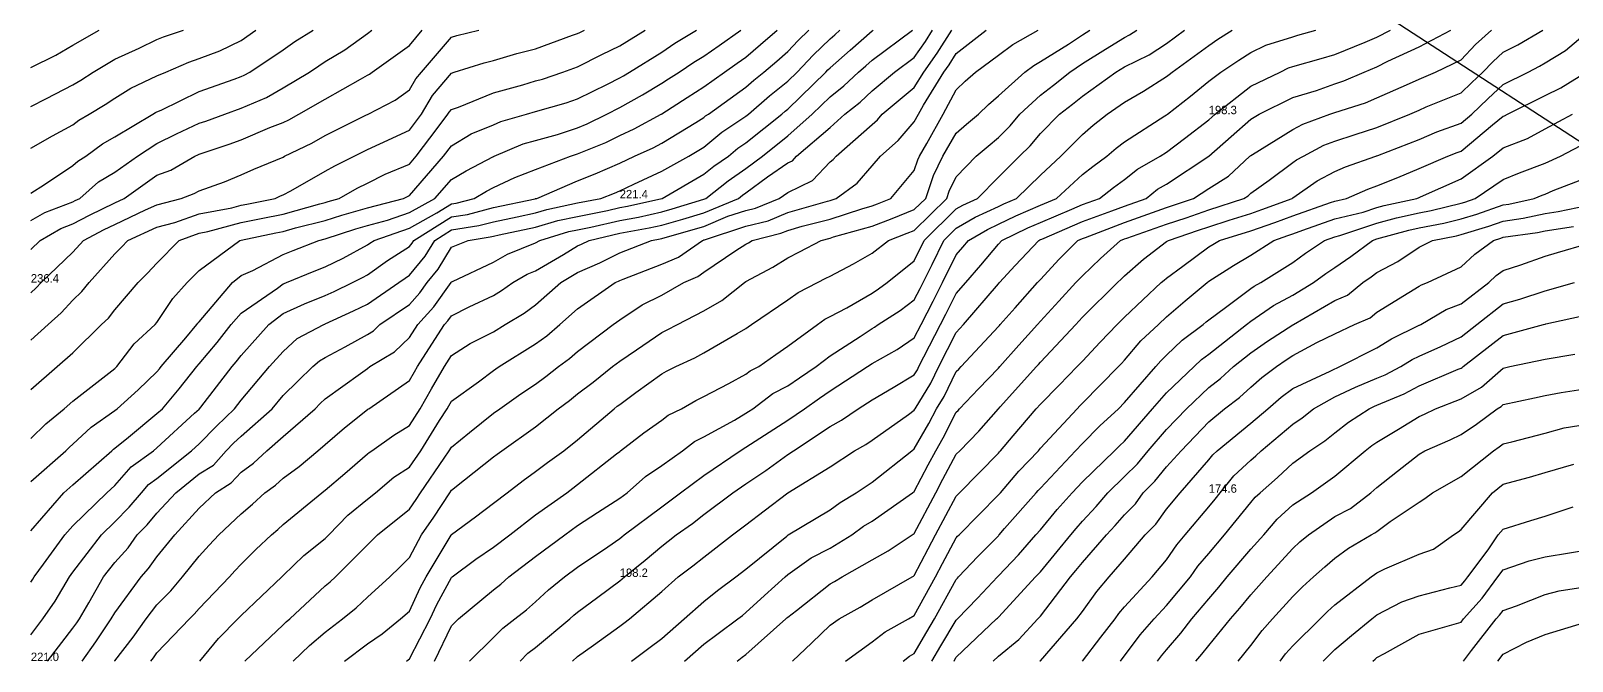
# Model space of a CAD drawing. Extents: x 0 to 275, y 0 to 220.
# Drawn here: x 0 to 183.2, y 0 to 74.9 of the extents above; entities that cross this region are included whole.
import ezdxf

# ---------------------------------------------------------------- set-up
doc = ezdxf.new("R2010")
doc.units = 0
for name, color, linetype in [('CONTOURS_MAJEURES', 3, 'CONTINUOUS'), ('CONTOURS_MINEURES', 8, 'CONTINUOUS'), ('PARCELLE', 4, 'CONTINUOUS'), ('POINTS_COTES', 7, 'CONTINUOUS')]:
    doc.layers.add(name, color=color, linetype=linetype)

msp = doc.modelspace()

# ---------------------------------------------------------------- linework, layer by layer
at = {"layer": 'CONTOURS_MAJEURES'}
for points in [[(0.005, 26.443), (1.792, 28.21), (3.978, 29.996), (5.002, 30.904), (8.928, 33.931), (9.999, 34.777), (10.118, 34.885), (10.242, 35.004), (12.307, 37.693), (14.775, 40), (14.996, 40.259), (16.887, 43.11), (18.598, 44.996), (20.004, 46.427), (24.847, 50.004), (25.001, 50.045), (29.114, 50.888), (29.999, 51.067), (31.482, 51.487), (34.996, 52.356), (36.986, 53.015), (40.004, 53.855), (44.298, 55), (44.764, 55.238), (45.001, 55.336), (49.07, 59.997), (49.998, 61.232), (52.335, 62.662), (54.995, 63.752), (55.874, 64.125), (58.93, 65.004), (60.003, 65.33), (63.635, 66.369), (65, 66.833), (68.565, 68.568), (69.998, 69.314), (70.439, 69.559), (71.172, 70.001), (74.995, 72.386), (76.562, 73.433), (79.138, 74.997)], [(0.005, 52.352), (1.686, 53.319), (5.002, 54.593), (5.27, 54.733), (5.813, 55), (8.035, 56.964), (9.999, 58.123), (12.679, 59.997), (14.996, 61.536), (17.338, 62.663), (20.004, 63.918), (20.814, 64.193), (23.044, 65.004), (25.001, 65.718), (28.008, 66.995), (29.999, 68.122), (33.135, 70.001), (34.225, 70.771), (34.996, 71.255), (37.333, 72.665), (40.004, 74.597), (40.555, 74.997)], [(2.004, -0.004), (5.002, 3.893), (5.466, 4.539), (5.778, 5.003), (6.917, 6.918), (8.658, 9.999), (9.999, 11.708), (11.555, 13.441), (12.655, 14.996), (13.816, 16.179), (14.996, 17.58), (17.244, 20.003), (20.004, 22.234), (21.705, 23.299), (23.241, 25), (24.112, 25.889), (25.001, 26.745), (28.681, 29.996), (29.999, 31.549), (31.722, 33.276), (33.541, 35.004), (34.299, 35.7), (34.996, 36.067), (37.366, 37.368), (40.004, 38.821), (40.743, 39.261), (41.5, 40), (45.001, 42.394), (46.246, 43.751), (47.124, 44.996), (48.428, 46.57), (49.998, 49.18), (51.977, 50.004), (54.586, 50.414), (54.995, 50.52), (55.652, 50.659), (60.003, 51.556), (62.653, 52.351), (65, 52.861), (68.557, 53.56), (69.998, 53.894), (70.934, 54.064), (74.995, 54.984), (75.007, 54.988), (75.047, 55), (80.003, 57.879), (81.19, 58.81), (82.909, 59.997), (84.042, 60.956), (85, 61.586), (89.263, 65.004), (89.653, 65.348), (89.997, 65.616), (94.496, 70.001), (94.74, 70.264), (95.005, 70.519), (97.393, 72.609), (100.002, 74.91), (100.119, 74.997)], [(25.458, -0.004), (29.999, 4.299), (30.361, 4.64), (30.781, 5.003), (34.996, 8.933), (35.581, 9.415), (36.2, 9.999), (40.004, 13.818), (40.606, 14.394), (41.197, 14.996), (45.001, 18.057), (45.788, 19.214), (46.307, 20.003), (49.119, 24.121), (49.729, 25), (49.998, 25.434), (52.159, 27.16), (54.995, 29.455), (55.746, 29.996), (58.235, 31.764), (60.003, 32.917), (61.2, 33.805), (62.726, 35.004), (64.039, 35.965), (65, 36.795), (69.231, 40), (69.998, 40.552), (72.669, 42.325), (74.995, 43.497), (77.632, 44.996), (79.286, 45.713), (80.003, 46.209), (83.781, 48.783), (85, 49.559), (85.289, 49.714), (85.757, 50.004), (89.157, 50.844), (89.997, 51.189), (91.676, 51.679), (95.005, 52.513), (98.774, 53.772), (100.002, 54.113), (100.642, 54.36), (102.226, 55), (104.999, 58.319), (105.428, 59.568), (105.638, 59.997), (106.502, 61.502), (108.428, 65.004), (109.996, 67.894), (111.075, 68.924), (112.294, 70.001), (115.004, 72.017), (116.703, 73.298), (119.724, 74.997)], [(52.157, -0.004), (54.995, 2.788), (56.087, 3.912), (57.534, 5.003), (58.916, 6.088), (60.003, 7.054), (61.543, 8.46), (63.447, 9.999), (65, 11.149), (68.592, 13.591), (69.998, 14.546), (70.247, 14.747), (70.539, 14.996), (74.995, 18.349), (75.972, 19.026), (77.224, 20.003), (80.003, 22.061), (84.305, 25), (85, 25.425), (87.775, 27.222), (89.997, 28.646), (91.948, 29.996), (93.747, 31.254), (95.005, 32.108), (99.447, 35.004), (100.002, 35.378), (102.968, 37.034), (104.999, 38.425), (105.813, 40), (107.237, 42.759), (108.354, 44.996), (109.996, 48.281), (110.797, 49.203), (111.464, 50.004), (113.693, 51.313), (115.004, 51.912), (117.09, 52.915), (120.002, 54.191), (121.899, 55), (124.999, 57.84), (126.217, 58.779), (127.879, 59.997), (129.013, 60.982), (129.996, 61.738), (134.803, 64.804), (135.004, 64.938), (135.091, 65.004), (137.847, 67.158), (140.001, 68.913), (141.451, 70.001), (143.569, 71.43), (144.998, 72.327), (146.786, 73.21), (149.995, 74.2), (150.614, 74.379), (152.744, 74.997)], [(83.941, -0.004), (84.547, 0.45), (85, 0.785), (89.747, 5.003), (89.877, 5.123), (89.997, 5.231), (91.021, 6.025), (95.005, 9.167), (95.538, 9.466), (96.427, 9.999), (100.002, 12.044), (101.908, 13.09), (104.774, 14.996), (104.999, 15.146), (107.564, 20.003), (108.397, 21.602), (109.996, 24.577), (110.412, 25), (112.68, 27.319), (115.004, 29.97), (115.027, 29.996), (115.231, 30.224), (119.541, 35.004), (119.758, 35.247), (120.002, 35.515), (124.2, 40), (124.582, 40.416), (124.999, 40.87), (129.146, 44.996), (129.582, 45.411), (129.996, 45.785), (132.241, 47.759), (135.004, 49.852), (135.211, 50.004), (138.794, 51.21), (140.001, 51.623), (142.417, 52.42), (144.998, 53.214), (146.334, 53.664), (149.91, 55), (149.995, 55.063), (152.908, 57.09), (155.003, 58.187), (156.269, 58.731), (159.849, 59.997), (159.962, 60.035), (160, 60.047), (160.086, 60.082), (164.998, 62.007), (167.101, 62.896), (169.995, 63.943), (171.272, 65.004), (173.191, 66.811), (175.003, 68.517), (177.971, 70.001), (179.306, 70.694), (180, 71.097), (182.423, 72.574), (184.997, 74.763)], [(109.734, -0.004), (109.831, 0.162), (109.996, 0.439), (114.795, 5.003), (114.897, 5.11), (115.004, 5.223), (119.434, 9.999), (119.71, 10.291), (120.002, 10.621), (121.978, 13.02), (123.606, 14.996), (124.235, 15.761), (124.999, 16.617), (126.611, 18.387), (128.018, 20.003), (129.996, 21.923), (131.541, 23.458), (132.812, 25), (135.004, 27.52), (137.358, 29.996), (140.001, 32.52), (141.416, 33.586), (142.957, 35.004), (144.998, 36.632), (146.993, 38.006), (149.995, 39.963), (150.063, 40), (155.003, 42.847), (156.498, 43.502), (158.305, 44.996), (159.316, 45.683), (160, 46.196), (162.499, 47.5), (164.998, 49.212), (166.585, 50.004), (169.448, 50.551), (169.995, 50.687), (173.298, 51.705), (175.003, 52.3), (177.374, 52.629), (180, 53.217), (181.554, 53.446), (184.997, 54.151)], [(133.906, -0.004), (134.378, 0.622), (135.004, 1.342), (136.699, 3.305), (138.011, 5.003), (140.001, 7.395), (141.222, 8.778), (142.207, 9.999), (144.998, 13.295), (146.543, 14.996), (148.134, 16.861), (149.995, 18.558), (152.213, 20.003), (155.003, 21.964), (158.6, 25), (159.391, 25.609), (160, 26.008), (162.557, 27.556), (164.998, 29.076), (165.639, 29.354), (166.959, 29.996), (169.995, 31.175), (172.435, 32.563), (175.003, 34.829), (175.145, 34.861), (175.802, 35.004), (180, 35.882), (183.516, 36.485)], [(159.51, -0.004), (159.776, 0.22), (160, 0.404), (160.889, 0.886), (164.998, 3.204), (166.42, 3.578), (169.995, 4.629), (170.287, 5.003), (172.514, 7.486), (174.361, 9.999), (175.003, 10.852), (178.093, 11.906), (180, 12.387), (182.871, 12.87), (184.997, 13.211)]]:
    msp.add_lwpolyline(points, dxfattribs=at)
at = {"layer": 'CONTOURS_MINEURES'}
for points in [[(0.005, 3.114), (1.423, 5.003), (2.9, 7.105), (4.584, 9.999), (5.002, 10.567), (8.406, 14.996), (9.999, 16.551), (11.707, 18.292), (13.149, 20.003), (14.009, 20.99), (14.996, 21.711), (19.106, 25), (20.004, 25.826), (22.069, 27.932), (24.21, 29.996), (25.001, 31.014), (28.386, 35.004), (29.999, 36.795), (31.669, 38.33), (34.843, 40), (34.947, 40.048), (34.996, 40.068), (38.373, 41.627), (40.004, 42.421), (43.752, 44.996), (44.48, 45.518), (45.001, 45.851), (46.881, 48.12), (48.014, 50.004), (49.998, 51.247), (53.242, 51.757), (54.995, 52.21), (57.806, 52.808), (60.003, 53.261), (61.341, 53.663), (65, 54.458), (67.763, 55), (69.369, 55.629), (69.998, 55.901), (71.673, 56.676), (74.995, 58.223), (78.206, 59.997), (80.003, 61.076), (82.128, 62.875), (85, 64.766), (85.297, 65.004), (87.796, 67.205), (89.997, 68.925), (91.1, 70.001), (92.977, 72.024), (95.005, 73.977), (95.549, 74.453), (96.166, 74.997)], [(0.005, 9.391), (0.256, 9.748), (0.402, 9.999), (1.512, 11.506), (4.038, 14.996), (5.002, 16.071), (9.045, 20.003), (9.999, 20.851), (11.932, 23.068), (14.578, 25), (14.996, 25.345), (19.477, 29.47), (20.004, 29.955), (20.025, 29.976), (20.046, 29.996), (20.193, 30.185), (23.931, 35.004), (24.422, 35.583), (25.001, 36.331), (28.294, 40), (29.999, 41.293), (32.527, 42.468), (34.996, 43.443), (36.06, 43.935), (38.24, 44.996), (39.425, 45.575), (40.004, 45.891), (42.398, 47.604), (45.001, 49.269), (45.334, 49.671), (45.534, 50.004), (49.998, 52.801), (51.899, 53.1), (54.995, 53.901), (59.96, 54.957), (60.003, 54.966), (60.029, 54.974), (60.15, 55), (65, 57.101), (67.082, 57.916), (69.998, 59.178), (71.77, 59.997), (73.975, 61.018), (74.995, 61.573), (79.028, 64.029), (80.003, 64.615), (80.213, 64.793), (80.534, 65.004), (85, 68.236), (85.938, 69.063), (87.138, 70.001), (88.679, 71.318), (89.997, 72.471), (91.214, 73.783), (92.474, 74.997)], [(0.005, 15.493), (3.943, 20.003), (5.002, 20.936), (9.619, 25), (9.816, 25.183), (9.999, 25.312), (11.626, 26.626), (14.996, 29.407), (15.636, 29.996), (17.655, 32.346), (19.73, 35.004), (20.004, 35.325), (22.151, 37.854), (23.813, 40), (25.001, 41.334), (29.337, 44.335), (29.999, 44.837), (30.108, 44.888), (30.383, 44.996), (33.663, 46.332), (34.996, 46.855), (37.112, 47.888), (40.004, 49.467), (40.316, 49.691), (40.805, 50.004), (45.001, 51.459), (48.27, 53.272), (49.998, 54.355), (50.556, 54.443), (52.709, 55), (54.148, 55.847), (54.995, 56.286), (57.537, 57.461), (60.003, 58.424), (64.167, 59.997), (65, 60.277), (68.343, 61.655), (69.998, 62.459), (71.734, 63.264), (74.931, 65.004), (74.972, 65.027), (74.995, 65.04), (78.026, 66.976), (80.003, 68.262), (82.45, 70.001), (83.947, 71.053), (85, 71.793), (86.727, 73.27), (88.701, 74.997)], [(0.005, 21.357), (4.16, 25), (4.583, 25.418), (5.002, 25.761), (7.192, 27.806), (9.999, 29.773), (10.275, 29.996), (12.748, 32.249), (14.996, 34.387), (15.281, 34.719), (15.504, 35.004), (18.43, 38.43), (19.734, 40), (19.842, 40.162), (20.004, 40.341), (23.991, 44.996), (25.001, 45.81), (26.408, 46.406), (29.999, 48.317), (31.195, 48.805), (34.251, 50.004), (34.996, 50.188), (38.617, 51.387), (40.004, 51.773), (42.417, 52.417), (45.001, 53.313), (48.043, 55), (49.998, 57.249), (51.728, 58.267), (54.995, 59.96), (55.02, 59.972), (55.085, 59.997), (58.538, 61.462), (60.003, 61.883), (62.584, 62.583), (65, 63.397), (66.137, 63.866), (68.478, 65.004), (69.998, 65.796), (72.706, 67.293), (74.995, 68.674), (75.805, 69.192), (77.049, 70.001), (78.818, 71.182), (80.003, 71.901), (81.821, 73.179), (84.407, 74.997)], [(0.005, 26.443), (1.792, 28.21), (3.978, 29.996), (5.002, 30.904), (8.928, 33.931), (9.999, 34.777), (10.118, 34.885), (10.242, 35.004), (12.307, 37.693), (14.775, 40), (14.996, 40.259), (16.887, 43.11), (18.598, 44.996), (20.004, 46.427), (24.847, 50.004), (25.001, 50.045), (29.114, 50.888), (29.999, 51.067), (31.482, 51.487), (34.996, 52.356), (36.986, 53.015), (40.004, 53.855), (44.298, 55), (44.764, 55.238), (45.001, 55.336), (49.07, 59.997), (49.998, 61.232), (52.335, 62.662), (54.995, 63.752), (55.874, 64.125), (58.93, 65.004), (60.003, 65.33), (63.635, 66.369), (65, 66.833), (68.565, 68.568), (69.998, 69.314), (70.439, 69.559), (71.172, 70.001), (74.995, 72.386), (76.562, 73.433), (79.138, 74.997)], [(0.005, 32.264), (3.155, 35.004), (5.002, 36.637), (8.409, 40), (9.229, 40.77), (9.999, 41.761), (12.775, 44.996), (13.886, 46.109), (14.996, 47.308), (17.642, 50.004), (20.004, 50.867), (21.063, 51.062), (25.001, 52.114), (27.397, 52.605), (29.999, 53.132), (34.362, 54.367), (34.996, 54.523), (35.355, 54.642), (36.64, 55), (38.802, 56.199), (40.004, 56.792), (42.127, 57.874), (45.001, 59.065), (45.815, 59.997), (48.289, 63.291), (49.588, 65.004), (49.74, 65.262), (49.998, 65.567), (50.826, 65.832), (54.995, 67.531), (58.49, 68.491), (60.003, 68.951), (60.82, 69.184), (63.224, 70.001), (65, 70.635), (67.886, 72.112), (69.998, 73.143), (73.041, 74.997)], [(0.005, 38.158), (2.053, 40), (3.598, 41.404), (5.002, 42.894), (6.086, 43.912), (6.928, 44.996), (9.999, 48.397), (10.801, 49.2), (11.546, 50.004), (14.996, 51.562), (17.109, 52.111), (20.004, 53.17), (23.886, 53.885), (25.001, 54.183), (25.68, 54.322), (29.03, 55), (29.696, 55.303), (29.999, 55.426), (30.912, 55.913), (34.996, 58.234), (36.131, 58.864), (38.429, 59.997), (40.004, 60.807), (41.503, 61.499), (45.001, 63.113), (46.435, 65.004), (47.757, 67.245), (49.998, 69.892), (50.336, 70.001), (53.876, 71.12), (54.995, 71.391), (57.788, 72.211), (60.003, 72.772), (64.383, 74.38), (65, 74.6), (65.263, 74.735), (65.8, 74.997)], [(0.005, 43.783), (0.641, 44.361), (1.24, 44.996), (5.002, 48.601), (6.283, 50.004), (8.722, 51.281), (9.999, 51.91), (13.625, 53.629), (14.996, 54.248), (17.888, 55), (19.431, 55.572), (20.004, 55.899), (23.038, 56.963), (25.001, 57.799), (26.513, 58.485), (29.999, 59.907), (30.167, 59.997), (33.417, 61.579), (34.996, 62.468), (39.918, 64.919), (40.004, 64.963), (40.094, 65.004), (43.325, 66.68), (45.001, 67.916), (45.774, 69.227), (46.429, 70.001), (49.998, 74.164), (50.631, 74.364), (53.246, 74.997)], [(0.005, 48.927), (1.124, 50.004), (3.586, 51.419), (5.002, 51.963), (6.996, 53.007), (9.999, 54.485), (11.086, 55), (14.996, 57.757), (16.633, 58.364), (19.504, 59.997), (19.842, 60.159), (20.004, 60.236), (23.56, 61.441), (25.001, 61.966), (28.409, 63.411), (29.999, 64.003), (30.671, 64.33), (31.868, 65.004), (34.996, 66.801), (39.186, 69.185), (40.004, 69.627), (40.25, 69.755), (40.583, 70.001), (45.001, 73.159), (46.53, 74.997)], [(0.005, 52.352), (1.686, 53.319), (5.002, 54.593), (5.27, 54.733), (5.813, 55), (8.035, 56.964), (9.999, 58.123), (12.679, 59.997), (14.996, 61.536), (17.338, 62.663), (20.004, 63.918), (20.814, 64.193), (23.044, 65.004), (25.001, 65.718), (28.008, 66.995), (29.999, 68.122), (33.135, 70.001), (34.225, 70.771), (34.996, 71.255), (37.333, 72.665), (40.004, 74.597), (40.555, 74.997)], [(0.005, 55.625), (1.647, 56.642), (5.002, 58.91), (5.579, 59.42), (6.557, 59.997), (8.535, 61.464), (9.999, 62.332), (14.504, 65.004), (14.807, 65.194), (14.996, 65.282), (15.486, 65.493), (20.004, 67.703), (24.174, 69.173), (25.001, 69.475), (25.371, 69.631), (26.023, 70.001), (29.999, 72.657), (31.369, 73.627), (33.552, 74.997)], [(0.005, 60.973), (2.567, 62.437), (5.002, 63.752), (5.72, 64.285), (6.933, 65.004), (8.829, 66.174), (9.999, 66.922), (11.893, 68.107), (14.996, 69.552), (16.038, 70.001), (18.798, 71.205), (20.004, 71.606), (22.481, 72.521), (25.001, 73.77), (26.75, 74.997)], [(0.005, 65.915), (1.879, 66.878), (5.002, 68.483), (5.941, 69.062), (7.408, 70.001), (9.999, 71.555), (12.866, 72.867), (14.996, 73.872), (15.781, 74.214), (18.134, 74.997)], [(0.005, 70.563), (2.97, 72.032), (5.002, 73.228), (8.11, 74.997)], [(2.004, -0.004), (5.002, 3.893), (5.466, 4.539), (5.778, 5.003), (6.917, 6.918), (8.658, 9.999), (9.999, 11.708), (11.555, 13.441), (12.655, 14.996), (13.816, 16.179), (14.996, 17.58), (17.244, 20.003), (20.004, 22.234), (21.705, 23.299), (23.241, 25), (24.112, 25.889), (25.001, 26.745), (28.681, 29.996), (29.999, 31.549), (31.722, 33.276), (33.541, 35.004), (34.299, 35.7), (34.996, 36.067), (37.366, 37.368), (40.004, 38.821), (40.743, 39.261), (41.5, 40), (45.001, 42.394), (46.246, 43.751), (47.124, 44.996), (48.428, 46.57), (49.998, 49.18), (51.977, 50.004), (54.586, 50.414), (54.995, 50.52), (55.652, 50.659), (60.003, 51.556), (62.653, 52.351), (65, 52.861), (68.557, 53.56), (69.998, 53.894), (70.934, 54.064), (74.995, 54.984), (75.007, 54.988), (75.047, 55), (80.003, 57.879), (81.19, 58.81), (82.909, 59.997), (84.042, 60.956), (85, 61.586), (89.263, 65.004), (89.653, 65.348), (89.997, 65.616), (94.496, 70.001), (94.74, 70.264), (95.005, 70.519), (97.393, 72.609), (100.002, 74.91), (100.119, 74.997)], [(6.091, -0.004), (7.727, 2.273), (9.564, 5.003), (9.999, 5.735), (13.114, 9.999), (14.004, 10.991), (14.996, 12.394), (17.105, 14.996), (20.004, 18.152), (21.965, 20.003), (23.832, 21.173), (25.001, 22.468), (26.48, 23.522), (28.054, 25), (29.999, 26.681), (33.793, 29.996), (34.395, 30.599), (34.996, 31.17), (39.169, 34.169), (40.004, 34.784), (40.306, 35.004), (43.248, 36.757), (45.001, 38.466), (45.988, 40), (47.906, 42.092), (49.956, 44.996), (49.975, 45.02), (49.998, 45.058), (50.104, 45.102), (54.995, 47.397), (56.641, 48.358), (60.003, 49.705), (60.514, 50.004), (63.964, 51.04), (65, 51.265), (66.57, 51.573), (69.998, 52.369), (72.225, 52.773), (74.995, 53.401), (76.247, 53.751), (80.003, 54.911), (80.217, 55), (82.898, 57.101), (85, 58.553), (86.952, 59.997), (89.997, 62.445), (92.881, 65.004), (95.005, 67.072), (96.648, 68.358), (98.363, 70.001), (99.237, 70.766), (100.002, 71.44), (104.789, 74.997)], [(9.98, -0.004), (9.988, 0.007), (9.999, 0.024), (12.157, 2.841), (13.716, 5.003), (14.996, 6.696), (16.652, 8.348), (18.052, 9.999), (20.004, 12.449), (21.212, 13.789), (22.354, 14.996), (25.001, 17.486), (26.356, 18.646), (27.83, 20.003), (29.096, 20.906), (29.999, 21.753), (31.88, 23.119), (34.125, 25), (34.996, 25.741), (37.272, 27.725), (40.004, 29.891), (40.066, 29.934), (40.165, 29.996), (45.001, 33.334), (45.61, 34.393), (45.962, 35.004), (47.678, 37.68), (49.171, 40), (49.566, 40.432), (49.998, 41.043), (52.094, 42.095), (54.995, 43.452), (55.959, 44.035), (57.307, 44.996), (59.009, 45.991), (60.003, 46.389), (63.335, 48.335), (65, 49.345), (65.46, 49.544), (66.381, 50.004), (69.998, 50.843), (73.516, 51.482), (74.995, 51.817), (77.486, 52.514), (80.003, 53.292), (84.105, 55), (84.607, 55.393), (85, 55.665), (87.554, 57.554), (89.997, 59.223), (90.519, 59.476), (91.012, 59.997), (95.005, 63.421), (96.766, 65.004), (98.581, 66.425), (100.002, 67.786), (102.648, 70.001), (104.999, 71.762), (106.338, 73.659), (107.188, 74.997)], [(14.286, -0.004), (14.594, 0.399), (14.996, 0.956), (18.864, 5.003), (19.434, 5.572), (20.004, 6.245), (23.607, 9.999), (24.268, 10.733), (25.001, 11.508), (26.757, 13.241), (28.627, 14.996), (29.366, 15.629), (29.999, 16.212), (34.576, 20.003), (34.819, 20.18), (34.996, 20.327), (37.307, 22.309), (40.004, 24.62), (40.21, 24.793), (40.53, 25), (43.16, 26.841), (45.001, 27.988), (46.282, 29.996), (47.642, 32.357), (49.165, 35.004), (49.998, 36.303), (52.239, 37.759), (54.995, 39.118), (56.38, 40), (58.637, 41.363), (60.003, 42.338), (63.007, 44.996), (65, 46.205), (67.647, 47.352), (69.998, 48.526), (73.777, 50.004), (74.807, 50.191), (74.995, 50.234), (78.726, 51.278), (80.003, 51.672), (82.862, 52.863), (85, 53.559), (86.155, 53.845), (88.967, 55), (89.997, 55.704), (92.893, 57.108), (95.005, 59.339), (95.386, 59.616), (95.719, 59.997), (100.002, 63.77), (100.653, 64.352), (101.211, 65.004), (104.999, 68.17), (106.147, 70.001), (107.74, 72.257), (109.481, 74.997)], [(20.084, -0.004), (22.321, 2.682), (24.624, 5.003), (25.001, 5.397), (29.839, 9.999), (29.92, 10.079), (29.999, 10.153), (32.466, 12.529), (34.996, 14.572), (35.418, 14.996), (37.678, 17.321), (40.004, 19.225), (40.971, 20.003), (43.158, 21.846), (45.001, 23.035), (46.364, 25), (48.583, 28.581), (49.486, 29.996), (49.673, 30.322), (49.998, 30.886), (53.196, 33.201), (54.995, 34.546), (55.263, 34.736), (55.673, 35.004), (60.003, 37.701), (61.33, 38.673), (62.867, 40), (65, 41.861), (69.454, 44.996), (69.834, 45.161), (69.998, 45.243), (70.401, 45.4), (74.995, 47.169), (76.972, 48.026), (79.833, 50.004), (79.965, 50.041), (80.003, 50.052), (80.086, 50.087), (85, 51.688), (87.656, 52.345), (89.997, 53.307), (94.675, 54.671), (95.005, 54.754), (95.743, 55), (98.209, 56.793), (100.002, 58.846), (100.991, 59.997), (103.108, 61.891), (104.999, 64.099), (105.497, 65.004), (106.088, 66.093), (108.538, 70.001), (109.141, 70.855), (109.996, 72.201), (113.541, 74.997)], [(25.458, -0.004), (29.999, 4.299), (30.361, 4.64), (30.781, 5.003), (34.996, 8.933), (35.581, 9.415), (36.2, 9.999), (40.004, 13.818), (40.606, 14.394), (41.197, 14.996), (45.001, 18.057), (45.788, 19.214), (46.307, 20.003), (49.119, 24.121), (49.729, 25), (49.998, 25.434), (52.159, 27.16), (54.995, 29.455), (55.746, 29.996), (58.235, 31.764), (60.003, 32.917), (61.2, 33.805), (62.726, 35.004), (64.039, 35.965), (65, 36.795), (69.231, 40), (69.998, 40.552), (72.669, 42.325), (74.995, 43.497), (77.632, 44.996), (79.286, 45.713), (80.003, 46.209), (83.781, 48.783), (85, 49.559), (85.289, 49.714), (85.757, 50.004), (89.157, 50.844), (89.997, 51.189), (91.676, 51.679), (95.005, 52.513), (98.774, 53.772), (100.002, 54.113), (100.642, 54.36), (102.226, 55), (104.999, 58.319), (105.428, 59.568), (105.638, 59.997), (106.502, 61.502), (108.428, 65.004), (109.996, 67.894), (111.075, 68.924), (112.294, 70.001), (115.004, 72.017), (116.703, 73.298), (119.724, 74.997)], [(31.176, -0.004), (33.144, 1.851), (34.996, 3.446), (37.04, 5.003), (38.663, 6.341), (40.004, 7.606), (42.669, 9.999), (43.861, 11.139), (45.001, 12.3), (46.449, 14.996), (47.888, 17.11), (49.789, 20.003), (49.998, 20.309), (51.536, 21.541), (54.995, 24.258), (55.415, 24.581), (56.004, 25), (60.003, 27.843), (62.684, 29.996), (64.015, 30.984), (65, 31.758), (66.847, 33.153), (69.159, 35.004), (69.998, 35.644), (71.996, 37.002), (74.995, 39.059), (75.639, 39.357), (76.855, 40), (80.003, 41.616), (82.151, 42.848), (84.825, 44.996), (85, 45.108), (88.186, 46.811), (89.997, 47.935), (91.374, 48.627), (93.932, 50.004), (95.005, 50.273), (95.409, 50.408), (100.002, 51.681), (102.395, 52.607), (104.999, 53.659), (106.364, 55), (107.293, 57.704), (108.414, 59.997), (109.996, 62.754), (111.197, 63.804), (112.628, 65.004), (113.842, 66.164), (115.004, 67.19), (118.142, 70.001), (119.202, 70.8), (120.002, 71.25), (123.333, 73.331), (124.999, 74.448), (125.873, 74.997)], [(37.294, -0.004), (40.004, 2.056), (41.757, 3.246), (43.953, 5.003), (45.001, 5.94), (46.287, 8.713), (46.988, 9.999), (49.96, 14.958), (49.98, 14.996), (49.988, 15.006), (49.998, 15.022), (52.862, 17.133), (54.995, 18.785), (56.605, 20.003), (58.526, 21.477), (60.003, 22.528), (61.411, 23.592), (63.347, 25), (65, 26.306), (69.331, 29.996), (69.711, 30.283), (69.998, 30.512), (71.92, 31.922), (74.995, 34.128), (75.551, 34.447), (76.664, 35.004), (78.945, 36.059), (80.003, 36.619), (83.951, 38.951), (85, 39.525), (85.279, 39.721), (85.679, 40), (89.997, 42.949), (91.189, 43.807), (93.507, 44.996), (94.504, 45.497), (95.005, 45.767), (97.788, 47.215), (100.002, 48.467), (101.951, 50.004), (104.149, 50.854), (104.999, 51.198), (108.869, 55), (109.157, 55.839), (109.996, 57.555), (112.376, 59.997), (113.778, 61.223), (115.004, 62.251), (116.388, 63.618), (117.547, 65.004), (120.002, 67.261), (121.539, 68.463), (123.487, 70.001), (124.999, 71.014), (127.729, 72.73), (129.996, 74.138), (130.572, 74.422), (131.474, 74.997)], [(44.655, -0.004), (44.861, 0.136), (45.001, 0.247), (47.463, 5.003), (48.266, 6.734), (49.998, 9.915), (50.1, 9.999), (52.897, 12.097), (54.995, 13.526), (56.921, 14.996), (60.003, 17.387), (63.698, 20.003), (64.44, 20.564), (65, 20.971), (69.623, 24.625), (69.998, 24.915), (70.043, 24.954), (70.109, 25), (72.881, 27.114), (74.995, 28.644), (75.764, 29.229), (77.332, 29.996), (79.029, 30.97), (80.003, 31.457), (82.98, 32.979), (85, 34.106), (85.512, 34.491), (86.519, 35.004), (88.567, 36.433), (89.997, 37.432), (93.487, 40), (94.369, 40.634), (95.005, 40.961), (97.004, 41.999), (100.002, 43.737), (100.771, 44.228), (101.787, 44.996), (104.999, 47.559), (106.202, 50.004), (109.996, 53.737), (110.794, 54.205), (112.535, 55), (115.004, 57.522), (117.527, 59.997), (118.773, 61.228), (120.002, 62.697), (122.268, 65.004), (123.8, 66.202), (124.999, 67.148), (128.979, 70.001), (129.996, 70.632), (132.923, 72.077), (135.004, 73.402), (137.12, 74.997)], [(47.974, -0.004), (49.998, 4.195), (50.82, 5.003), (54.995, 8.47), (55.853, 9.144), (56.816, 9.999), (60.003, 12.423), (63.468, 14.996), (65, 16.098), (67.361, 17.637), (69.998, 19.356), (70.874, 20.003), (73.072, 21.926), (74.995, 23.257), (77.462, 25), (78.904, 26.096), (80.003, 26.634), (83.646, 28.643), (85, 29.47), (85.319, 29.677), (85.817, 29.996), (88.206, 31.791), (89.997, 32.703), (91.351, 33.65), (93.345, 35.004), (95.005, 36.299), (98.593, 38.591), (100.002, 39.542), (100.296, 39.706), (100.725, 40), (103.334, 41.665), (104.999, 42.926), (105.704, 44.291), (106.056, 44.996), (107.118, 47.119), (108.537, 50.004), (109.996, 51.44), (112.243, 52.759), (115.004, 54.02), (115.666, 54.338), (117.176, 55), (120.002, 57.774), (122.437, 59.997), (124.999, 62.603), (126.282, 63.718), (127.953, 65.004), (129.996, 66.422), (132.271, 67.731), (135.004, 69.478), (135.297, 69.707), (135.657, 70.001), (140.001, 73.186), (141.082, 73.916), (142.806, 74.997)], [(52.157, -0.004), (54.995, 2.788), (56.087, 3.912), (57.534, 5.003), (58.916, 6.088), (60.003, 7.054), (61.543, 8.46), (63.447, 9.999), (65, 11.149), (68.592, 13.591), (69.998, 14.546), (70.247, 14.747), (70.539, 14.996), (74.995, 18.349), (75.972, 19.026), (77.224, 20.003), (80.003, 22.061), (84.305, 25), (85, 25.425), (87.775, 27.222), (89.997, 28.646), (91.948, 29.996), (93.747, 31.254), (95.005, 32.108), (99.447, 35.004), (100.002, 35.378), (102.968, 37.034), (104.999, 38.425), (105.813, 40), (107.237, 42.759), (108.354, 44.996), (109.996, 48.281), (110.797, 49.203), (111.464, 50.004), (113.693, 51.313), (115.004, 51.912), (117.09, 52.915), (120.002, 54.191), (121.899, 55), (124.999, 57.84), (126.217, 58.779), (127.879, 59.997), (129.013, 60.982), (129.996, 61.738), (134.803, 64.804), (135.004, 64.938), (135.091, 65.004), (137.847, 67.158), (140.001, 68.913), (141.451, 70.001), (143.569, 71.43), (144.998, 72.327), (146.786, 73.21), (149.995, 74.2), (150.614, 74.379), (152.744, 74.997)], [(58.177, -0.004), (59.076, 0.922), (60.003, 1.621), (64.083, 5.003), (64.563, 5.441), (65, 5.795), (67.398, 7.602), (69.998, 9.513), (70.556, 9.999), (73.015, 11.979), (74.995, 13.663), (75.758, 14.234), (76.697, 14.996), (78.65, 16.348), (80.003, 17.404), (83.45, 20.003), (85, 21.077), (87.36, 22.64), (89.997, 24.566), (90.64, 25), (95.005, 27.877), (96.377, 28.624), (98.325, 29.996), (100.002, 31.041), (102.501, 32.5), (104.999, 34.002), (105.379, 34.623), (105.566, 35.004), (106.152, 36.157), (108.137, 40), (108.77, 41.226), (109.996, 43.684), (111.134, 44.996), (112.933, 47.068), (115.004, 49.557), (115.421, 50.004), (118.514, 51.491), (120.002, 52.144), (123.732, 53.733), (124.999, 54.282), (127.026, 55), (128.703, 56.293), (129.996, 57.24), (131.526, 58.47), (134.241, 59.997), (135.004, 60.506), (137.132, 62.129), (140.001, 64.332), (140.357, 64.647), (140.76, 65.004), (144.998, 68.354), (148.48, 70.001), (149.494, 70.502), (149.995, 70.656), (153.366, 71.634), (155.003, 72.109), (158.586, 73.582), (160, 74.167), (161.62, 74.997)], [(64.368, -0.004), (65, 0.52), (66.886, 1.885), (69.998, 4.142), (70.487, 4.513), (71.159, 5.003), (74.995, 8.284), (76.95, 9.999), (78.696, 11.303), (80.003, 12.365), (83.391, 14.996), (85, 16.184), (87.156, 17.843), (89.997, 20.003), (95.005, 23.103), (97.913, 25), (99.265, 25.736), (100.002, 26.255), (104.322, 29.319), (104.999, 29.812), (105.067, 29.928), (105.101, 29.996), (106.963, 33.036), (107.929, 35.004), (109.996, 39.07), (110.867, 40), (115.004, 44.843), (115.14, 44.996), (117.003, 46.999), (119.804, 50.004), (119.937, 50.068), (120.002, 50.096), (120.162, 50.164), (124.999, 52.259), (128.492, 53.497), (129.996, 54.067), (132.567, 55), (133.916, 56.085), (135.004, 56.697), (140.001, 59.997), (142.655, 62.345), (144.998, 64.419), (146.013, 65.004), (149.995, 66.973), (152.834, 67.836), (155.003, 68.624), (156.052, 68.952), (158.463, 70.001), (160, 70.636), (161.304, 71.304), (164.998, 73.014), (168.773, 74.997)], [(71.411, -0.004), (73.453, 1.541), (74.995, 2.666), (77.675, 5.003), (80.003, 7.08), (81.634, 8.368), (83.802, 9.999), (85, 10.93), (89.858, 14.857), (89.997, 14.972), (90.011, 14.982), (90.037, 14.996), (95.005, 17.971), (96.181, 18.825), (98.114, 20.003), (100.002, 21.277), (104.715, 25), (104.999, 25.207), (106.758, 28.238), (107.658, 29.996), (108.547, 31.448), (109.996, 34.402), (110.292, 34.708), (110.571, 35.004), (115.004, 39.754), (115.12, 39.884), (115.225, 40), (117.003, 41.999), (119.662, 44.996), (120.002, 45.361), (122.247, 47.753), (124.462, 50.004), (124.999, 50.236), (125.359, 50.364), (129.996, 52.123), (133.334, 53.335), (135.004, 53.915), (135.816, 54.189), (138.189, 55), (140.001, 56.183), (142.342, 57.656), (144.9, 59.997), (144.952, 60.043), (144.998, 60.083), (145.202, 60.201), (149.995, 63.187), (151.178, 63.821), (154.395, 65.004), (155.003, 65.225), (158.641, 66.363), (160, 66.954), (163.498, 68.502), (164.998, 69.174), (166.953, 70.001), (169.995, 71.476), (171.709, 73.287), (173.6, 74.997)], [(77.711, -0.004), (80.003, 2.004), (81.716, 3.287), (84.034, 5.003), (84.574, 5.429), (85, 5.75), (87.204, 7.795), (89.658, 9.999), (89.997, 10.281), (92.747, 12.252), (95.005, 13.406), (97.57, 14.996), (98.98, 16.02), (100.002, 16.642), (104.806, 20.003), (104.999, 20.155), (106.659, 23.34), (107.551, 25), (108.449, 26.547), (109.996, 29.571), (110.207, 29.786), (110.391, 29.996), (112.654, 32.346), (115.004, 34.833), (115.158, 35.004), (117.439, 37.566), (119.648, 40), (120.002, 40.398), (122.203, 42.796), (124.223, 44.996), (124.599, 45.397), (124.999, 45.803), (127.151, 47.847), (129.535, 50.004), (129.996, 50.179), (130.272, 50.279), (135.004, 51.925), (137.305, 52.699), (140.001, 53.621), (144.18, 55), (144.682, 55.316), (144.998, 55.605), (147.174, 57.176), (149.995, 59.262), (150.429, 59.564), (151.256, 59.997), (153.695, 61.305), (155.003, 61.786), (157.399, 62.603), (160, 63.408), (163.892, 65.004), (164.998, 65.5), (165.857, 65.863), (169.995, 67.559), (171.254, 68.744), (172.588, 70.001), (173.761, 71.239), (175.003, 72.362), (176.737, 73.263), (179.72, 74.997)], [(83.941, -0.004), (84.547, 0.45), (85, 0.785), (89.747, 5.003), (89.877, 5.123), (89.997, 5.231), (91.021, 6.025), (95.005, 9.167), (95.538, 9.466), (96.427, 9.999), (100.002, 12.044), (101.908, 13.09), (104.774, 14.996), (104.999, 15.146), (107.564, 20.003), (108.397, 21.602), (109.996, 24.577), (110.412, 25), (112.68, 27.319), (115.004, 29.97), (115.027, 29.996), (115.231, 30.224), (119.541, 35.004), (119.758, 35.247), (120.002, 35.515), (124.2, 40), (124.582, 40.416), (124.999, 40.87), (129.146, 44.996), (129.582, 45.411), (129.996, 45.785), (132.241, 47.759), (135.004, 49.852), (135.211, 50.004), (138.794, 51.21), (140.001, 51.623), (142.417, 52.42), (144.998, 53.214), (146.334, 53.664), (149.91, 55), (149.995, 55.063), (152.908, 57.09), (155.003, 58.187), (156.269, 58.731), (159.849, 59.997), (159.962, 60.035), (160, 60.047), (160.086, 60.082), (164.998, 62.007), (167.101, 62.896), (169.995, 63.943), (171.272, 65.004), (173.191, 66.811), (175.003, 68.517), (177.971, 70.001), (179.306, 70.694), (180, 71.097), (182.423, 72.574), (184.997, 74.763)], [(90.516, -0.004), (92.827, 2.173), (95.005, 4.275), (96.064, 5.003), (98.585, 6.42), (100.002, 7.27), (104.745, 9.999), (104.909, 10.089), (104.999, 10.149), (106.665, 13.33), (107.55, 14.996), (109.996, 19.607), (110.387, 20.003), (115.004, 24.701), (115.142, 24.862), (115.273, 25), (116.768, 26.763), (119.509, 29.996), (120.002, 30.544), (122.21, 32.79), (124.386, 35.004), (124.999, 35.661), (127.091, 37.908), (129.121, 40), (129.996, 40.87), (134.371, 44.996), (134.708, 45.292), (135.004, 45.517), (136.938, 46.935), (140.001, 49.227), (140.474, 49.529), (141.275, 50.004), (144.998, 51.15), (147.879, 52.12), (149.995, 52.91), (154.494, 54.492), (155.003, 54.672), (156.362, 55), (158.906, 56.094), (160, 56.481), (162.484, 57.484), (164.998, 58.549), (168.438, 59.997), (169.533, 60.46), (169.995, 60.627), (173.726, 63.728), (175.003, 64.759), (175.179, 64.828), (175.506, 65.004), (180, 67.216), (181.861, 68.14), (184.864, 70.001)], [(96.844, -0.004), (100.002, 2.297), (101.547, 3.454), (104.314, 5.003), (104.999, 5.406), (107.537, 9.999), (108.382, 11.613), (109.996, 14.65), (110.164, 14.829), (110.33, 14.996), (115.004, 19.737), (115.239, 20.003), (117.44, 22.565), (119.755, 25), (120.002, 25.291), (124.362, 29.996), (124.678, 30.318), (124.999, 30.644), (129.285, 35.004), (129.628, 35.371), (129.996, 35.75), (131.945, 38.056), (134.046, 40), (135.004, 40.906), (137.197, 42.803), (139.81, 44.996), (140.001, 45.139), (142.967, 47.032), (144.998, 48.235), (147.727, 50.004), (149.424, 50.575), (149.995, 50.789), (151.21, 51.216), (155.003, 52.555), (158.367, 53.367), (160, 53.91), (160.856, 54.144), (164.754, 55), (164.998, 55.104), (165.176, 55.179), (169.995, 57.308), (173.768, 59.997), (175.003, 60.994), (177.887, 62.114), (180, 63.252), (183.229, 65.004)], [(103.682, -0.004), (104.436, 0.56), (104.999, 0.875), (106.516, 3.483), (107.425, 5.003), (109.996, 9.708), (110.139, 9.857), (110.273, 9.999), (112.554, 12.444), (115.004, 14.9), (115.051, 14.949), (115.092, 14.996), (115.745, 15.738), (119.51, 20.003), (119.737, 20.267), (120.002, 20.545), (124.181, 25), (124.999, 25.876), (127.045, 27.951), (129.282, 29.996), (129.996, 30.722), (133.719, 35.004), (134.307, 35.699), (135.004, 36.344), (136.853, 38.151), (139.329, 40), (139.689, 40.311), (140.001, 40.573), (142.016, 42.015), (144.998, 44.277), (145.423, 44.571), (146.215, 44.996), (149.995, 47.386), (151.516, 48.484), (153.774, 50.004), (155.003, 50.438), (155.576, 50.576), (160, 52.045), (162.32, 52.681), (164.998, 53.269), (166.451, 53.547), (169.995, 54.43), (170.432, 54.564), (171.682, 55), (175.003, 57.246), (176.962, 58.038), (180, 59.188), (181.802, 59.997), (184.997, 61.68)], [(107.111, -0.004), (108.173, 1.823), (109.996, 4.87), (110.136, 5.003), (112.518, 7.483), (114.889, 9.999), (114.945, 10.059), (115.004, 10.119), (117.381, 12.62), (119.475, 14.996), (120.002, 15.594), (121.989, 18.012), (123.765, 20.003), (124.999, 21.315), (128.805, 25), (129.396, 25.599), (129.996, 26.148), (133.328, 29.996), (135.004, 31.893), (138.281, 35.004), (139.151, 35.854), (140.001, 36.488), (144.486, 40), (144.998, 40.389), (147.721, 42.274), (149.995, 43.496), (152.442, 44.996), (153.929, 46.07), (155.003, 46.793), (156.913, 48.09), (159.467, 50.004), (160, 50.181), (163.783, 51.218), (164.998, 51.485), (167.949, 52.049), (169.995, 52.558), (171.865, 53.135), (175.003, 54.229), (175.68, 54.323), (178.704, 55), (179.627, 55.373), (180, 55.515), (180.933, 55.933), (184.997, 57.498)], [(109.734, -0.004), (109.831, 0.162), (109.996, 0.439), (114.795, 5.003), (114.897, 5.11), (115.004, 5.223), (119.434, 9.999), (119.71, 10.291), (120.002, 10.621), (121.978, 13.02), (123.606, 14.996), (124.235, 15.761), (124.999, 16.617), (126.611, 18.387), (128.018, 20.003), (129.996, 21.923), (131.541, 23.458), (132.812, 25), (135.004, 27.52), (137.358, 29.996), (140.001, 32.52), (141.416, 33.586), (142.957, 35.004), (144.998, 36.632), (146.993, 38.006), (149.995, 39.963), (150.063, 40), (155.003, 42.847), (156.498, 43.502), (158.305, 44.996), (159.316, 45.683), (160, 46.196), (162.499, 47.5), (164.998, 49.212), (166.585, 50.004), (169.448, 50.551), (169.995, 50.687), (173.298, 51.705), (175.003, 52.3), (177.374, 52.629), (180, 53.217), (181.554, 53.446), (184.997, 54.151)], [(114.372, -0.004), (115.004, 0.596), (117.439, 2.563), (119.683, 5.003), (120.002, 5.349), (123.586, 9.999), (124.224, 10.774), (124.999, 11.715), (127.867, 14.996), (128.883, 16.111), (129.996, 17.39), (131.296, 18.703), (132.219, 20.003), (133.614, 21.389), (135.004, 23.075), (136.717, 25), (140.001, 28.452), (141.885, 29.996), (143.662, 31.335), (144.998, 32.565), (146.305, 33.694), (148.067, 35.004), (149.209, 35.79), (149.995, 36.303), (152.863, 37.864), (155.003, 38.887), (157.347, 40), (159.192, 40.808), (160, 41.477), (163.796, 43.795), (164.998, 44.553), (165.277, 44.717), (165.997, 44.996), (169.995, 46.871), (171.617, 48.382), (173.849, 50.004), (174.73, 50.275), (175.003, 50.37), (179.068, 50.935), (180, 51.144), (183.361, 51.639)], [(119.973, -0.004), (119.989, 0.008), (120.002, 0.022), (124.348, 5.003), (124.999, 5.883), (126.717, 8.282), (128.176, 9.999), (129.996, 12.117), (132.464, 14.996), (133.727, 16.272), (135.004, 18.071), (136.605, 20.003), (140.001, 23.911), (140.491, 24.51), (141.011, 25), (144.998, 28.274), (147.022, 29.996), (148.619, 31.376), (149.995, 32.399), (154.443, 34.443), (155.003, 34.752), (155.173, 34.833), (155.589, 35.004), (160, 37.235), (161.719, 38.281), (164.998, 39.908), (165.061, 39.937), (165.196, 40), (168.216, 41.778), (169.995, 42.468), (173.28, 44.996), (174.172, 45.827), (175.003, 46.43), (177.098, 47.096), (180, 48.134), (181.446, 48.555), (184.997, 49.607)], [(124.999, -0.004), (127.18, 2.817), (128.87, 5.003), (129.34, 5.659), (129.996, 6.431), (133.273, 9.999), (135.004, 12.048), (136.2, 13.8), (137.222, 14.996), (140.001, 18.325), (140.758, 19.245), (141.37, 20.003), (143.002, 21.999), (144.998, 23.879), (145.591, 24.407), (146.234, 25), (149.995, 28.165), (151.098, 28.896), (152.469, 29.996), (155.003, 31.391), (157.439, 32.562), (160, 33.612), (160.977, 34.025), (162.823, 35.004), (164.175, 35.826), (164.998, 36.234), (167.598, 37.4), (169.995, 38.527), (171.87, 40), (175.003, 42.47), (176.999, 43.001), (180, 44.025), (183.498, 44.996)], [(129.501, -0.004), (129.717, 0.275), (129.996, 0.636), (131.874, 3.125), (133.506, 5.003), (135.004, 6.618), (137.841, 9.999), (138.717, 11.283), (140.001, 12.784), (141.866, 14.996), (143.282, 16.716), (144.998, 18.843), (145.532, 19.469), (146.118, 20.003), (148.166, 21.832), (149.995, 23.516), (152.039, 25), (153.819, 26.181), (155.003, 27.131), (156.623, 28.377), (159.092, 29.996), (159.706, 30.291), (160, 30.412), (163.223, 31.774), (164.998, 32.715), (169.669, 34.678), (169.995, 34.804), (170.122, 34.876), (170.266, 35.004), (175.003, 38.693), (179.789, 40), (179.955, 40.044), (180, 40.059), (180.082, 40.082), (184.997, 41.158)], [(133.906, -0.004), (134.378, 0.622), (135.004, 1.342), (136.699, 3.305), (138.011, 5.003), (140.001, 7.395), (141.222, 8.778), (142.207, 9.999), (144.998, 13.295), (146.543, 14.996), (148.134, 16.861), (149.995, 18.558), (152.213, 20.003), (155.003, 21.964), (158.6, 25), (159.391, 25.609), (160, 26.008), (162.557, 27.556), (164.998, 29.076), (165.639, 29.354), (166.959, 29.996), (169.995, 31.175), (172.435, 32.563), (175.003, 34.829), (175.145, 34.861), (175.802, 35.004), (180, 35.882), (183.516, 36.485)], [(138.49, -0.004), (139.191, 0.807), (140.001, 1.855), (142.582, 5.003), (143.715, 6.286), (144.998, 7.878), (146.926, 9.999), (149.995, 13.396), (150.837, 14.156), (151.849, 14.996), (155.003, 17.164), (156.853, 18.149), (159.263, 20.003), (160, 20.621), (162.429, 22.572), (164.998, 24.609), (165.704, 25), (168.696, 26.298), (169.995, 26.93), (171.827, 28.168), (174.301, 29.996), (174.748, 30.251), (175.003, 30.475), (178.715, 31.284), (180, 31.564), (181.904, 31.904), (184.997, 32.411)], [(143.515, -0.004), (144.998, 1.849), (146.352, 3.646), (147.576, 5.003), (149.995, 7.678), (151.166, 8.832), (152.453, 9.999), (153.792, 11.208), (155.003, 12.214), (156.602, 13.398), (159.329, 14.996), (159.767, 15.229), (160, 15.409), (161.568, 16.567), (164.998, 18.865), (165.689, 19.311), (166.617, 20.003), (169.995, 21.943), (173.86, 25), (174.541, 25.46), (175.003, 25.801), (176.051, 26.048), (180, 27.102), (182.268, 27.728), (184.997, 28.14)], [(148.501, -0.004), (149.144, 0.849), (149.995, 1.792), (153.244, 5.003), (154.129, 5.875), (155.003, 6.669), (159.307, 9.999), (159.706, 10.294), (160, 10.467), (160.95, 10.949), (164.998, 12.722), (166.713, 13.281), (169.086, 14.996), (169.639, 15.352), (169.995, 15.617), (173.736, 20.003), (175.003, 21.031), (178.145, 21.858), (180, 22.392), (183.401, 23.404)], [(153.621, -0.004), (155.003, 1.364), (156.977, 3.025), (159.38, 5.003), (160, 5.5), (162.947, 7.054), (164.998, 7.752), (168.68, 8.685), (169.995, 9.022), (170.457, 9.538), (170.797, 9.999), (173.214, 13.211), (174.398, 14.996), (175.003, 15.684), (178.285, 16.714), (180, 17.227), (183.331, 18.334)], [(159.51, -0.004), (159.776, 0.22), (160, 0.404), (160.889, 0.886), (164.998, 3.204), (166.42, 3.578), (169.995, 4.629), (170.287, 5.003), (172.514, 7.486), (174.361, 9.999), (175.003, 10.852), (178.093, 11.906), (180, 12.387), (182.871, 12.87), (184.997, 13.211)], [(170.281, -0.004), (171.247, 1.247), (174.184, 5.003), (174.571, 5.434), (175.003, 6.022), (176.569, 6.569), (180, 7.891), (181.648, 8.352), (184.997, 8.848)], [(174.369, -0.004), (175.003, 0.817), (177.773, 2.227), (180, 3.159), (184.533, 4.538)]]:
    msp.add_lwpolyline(points, dxfattribs=at)
at = {"layer": 'PARCELLE'}
msp.add_lwpolyline([(248.422, 20), (20, 168.314), (22.074, 173.731), (24.426, 180.226), (26.235, 186.114), (28.558, 192.568), (30.343, 196.929), (32.195, 200.84), (258.371, 45.632), (256.237, 40.196), (253.249, 33.197), (251.132, 26.122), (249.749, 22.087), (248.422, 20)], close=True, dxfattribs=at)

# ---------------------------------------------------------------- texts
at = {"layer": 'POINTS_COTES'}
for s, p in [('198.3', (140.001, 65.004)), ('221.4', (69.998, 55)), ('236.4', (0.005, 44.996)), ('174.6', (140.001, 20.003)), ('198.2', (69.998, 9.999)), ('221.0', (0.005, -0.004))]:
    msp.add_text(s, height=1, dxfattribs=at).set_placement(p)

doc.saveas('drawing.dxf')
